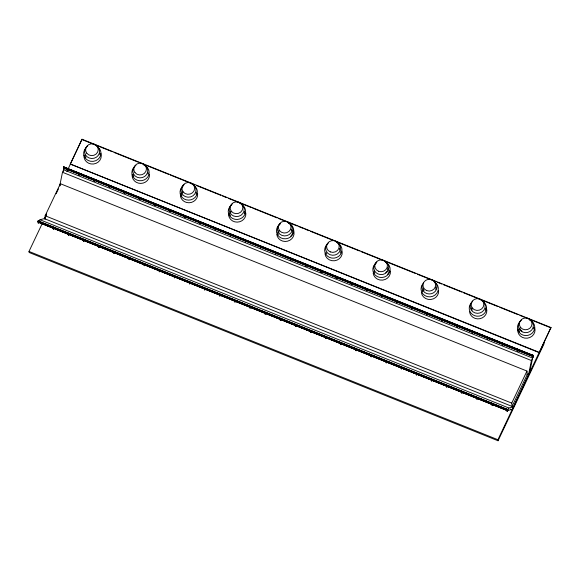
<?xml version="1.0" encoding="UTF-8"?>
<svg xmlns="http://www.w3.org/2000/svg" width="580" height="580" viewBox="0 0 580 580"><rect width="100%" height="100%" fill="white"/><g stroke="black" fill="none" stroke-linecap="round" stroke-linejoin="round"><path stroke-width="0.87" d="M59.74 185.716L62.488 172.26L63.662 169.78L532.6 358.063L529.678 372.367L512.154 409.755L510.473 409.074M63.322 171.463L63.662 169.78M532.6 358.063L531.425 360.543L528.503 374.839L526.821 374.165M38.468 223.242L38.099 220.994L507.326 409.4L507.536 411.256L507.116 411.416L507.036 409.284L507.116 411.416M64.141 169.15L63.771 166.902L532.998 355.308L533.208 357.164L532.781 357.316L532.701 355.192L532.781 357.316M38.091 221.292L38.251 220.958L507.203 409.386L507.043 409.712L38.106 221.43L38.251 220.958M63.764 167.192L63.923 166.866L63.778 167.337L532.716 355.62L532.853 355.149L532.716 355.62M38.178 223.126L38.099 220.994M63.843 169.034L63.771 166.902M39.955 219.74L508.892 408.03L513.293 406.899L44.355 218.617L39.955 219.74L38.78 222.22L507.717 410.51L512.118 409.378M45.523 219.037L45.153 215.767L60.371 183.708L526.959 371.055L527.329 374.325L512.111 406.384L511.748 403.114L526.959 371.055M44.326 218.682L46.617 213.853M56.158 193.735L58.45 188.906M59.863 185.933L60.74 184.077M550.957 327.526L539.24 352.683L70.26 164.024L82.019 139.236L550.957 327.526L497.937 439.72L498.053 440.764L29.116 252.474L29 251.43L42.144 223.735M44.363 219.051L46.277 215.028M66.889 171.593L82.019 139.236M53.302 229.201L53.222 227.07L53.599 229.317M78.974 175.109L78.894 172.978L79.264 175.225M68.433 235.277L68.353 233.145L68.723 235.393M94.098 181.178L94.025 179.053L94.395 181.301M83.556 241.345L83.477 239.221L83.853 241.469M109.228 187.253L109.149 185.121L109.519 187.369M98.687 247.421L98.607 245.289L98.977 247.537M124.352 193.329L124.272 191.197L124.649 193.444M113.81 253.496L113.731 251.365L114.108 253.612M139.483 199.404L139.403 197.273L139.773 199.52M128.941 259.572L128.862 257.44L129.231 259.688M154.606 205.472L154.526 203.348L154.903 205.595M144.065 265.64L143.985 263.516L144.355 265.763M169.737 211.548L169.657 209.416L170.027 211.664M159.196 271.715L159.116 269.584L159.486 271.832M184.86 217.623L184.781 215.492L185.158 217.739M174.319 277.791L174.239 275.66L174.609 277.907M199.991 223.699L199.911 221.567L200.281 223.815M189.442 283.867L189.37 281.735L189.74 283.982M215.115 229.767L215.035 227.643L215.405 229.89M204.573 289.935L204.493 287.81L204.863 290.058M230.245 235.843L230.166 233.711L230.536 235.958M219.697 296.01L219.624 293.879L219.994 296.126M245.369 241.918L245.289 239.786L245.659 242.034M234.827 302.086L234.748 299.954L235.118 302.202M260.493 247.993L260.42 245.862L260.79 248.11M249.951 308.161L249.879 306.03L250.248 308.277M275.623 254.062L275.543 251.938L275.913 254.185M265.082 314.23L265.002 312.105L265.372 314.353M290.747 260.137L290.674 258.006L291.044 260.253M280.205 320.305L280.133 318.173L280.502 320.421M305.877 266.213L305.798 264.081L306.168 266.329M295.423 324.64L295.626 326.496L295.256 324.249L295.626 326.496M321.088 270.548L321.298 272.404L320.928 270.157L321.298 272.404M295.336 326.38L295.757 326.221M321.001 272.288L321.429 272.129M310.459 332.456L310.387 330.325L310.757 332.572M336.132 278.364L336.052 276.232L336.422 278.48M325.59 338.531L325.51 336.4L325.88 338.647M351.255 284.432L351.183 282.3L351.552 284.555M340.714 344.6L340.641 342.468L341.011 344.723M366.386 290.507L366.306 288.376L366.676 290.623M355.844 350.675L355.765 348.544L356.135 350.791M381.51 296.583L381.437 294.451L381.807 296.699M370.968 356.751L370.895 354.619L371.265 356.867M396.64 302.659L396.56 300.527L396.93 302.774M386.099 362.826L386.019 360.695L386.389 362.942M411.764 308.727L411.691 306.595L412.061 308.85M401.222 368.894L401.15 366.763L401.52 369.018M426.895 314.802L426.815 312.671L427.185 314.918M416.353 374.97L416.273 372.838L416.643 375.086M442.018 320.878L441.946 318.746L442.315 320.994M431.476 381.046L431.404 378.914L431.774 381.161M457.149 326.953L457.069 324.822L457.439 327.069M446.607 387.121L446.527 384.989L446.897 387.237M472.272 333.021L472.2 330.897L472.57 333.145M461.731 393.189L461.651 391.058L462.028 393.312M487.403 339.097L487.323 336.965L487.693 339.213M476.861 399.265L476.782 397.133L477.151 399.381M502.526 345.173L502.454 343.041L502.824 345.288M491.985 405.34L491.905 403.209L492.282 405.456M517.657 351.248L517.577 349.117L517.947 351.364M507.188 409.241L507.043 409.712M507.406 411.532L507.326 409.4M533.078 357.439L532.998 355.308M507.137 410.524L507.275 410.053L38.338 221.77L38.186 222.096L507.137 410.524L38.2 222.242L38.36 221.908L507.297 410.198M532.803 356.432L532.947 355.961L64.01 167.678L63.851 168.004L532.803 356.432L63.872 168.142L64.025 167.816L532.962 356.098M507.717 410.51L508.892 408.03M498.053 440.764L544.062 343.81L543.946 342.765M82.063 139.606L112.317 151.757M113.999 152.431L138.366 162.219M140.048 162.893L144.253 164.582M145.935 165.256L168.62 174.362M170.303 175.037L194.677 184.824M196.359 185.499L220.726 195.286M222.408 195.96L226.613 197.649M228.288 198.324L250.981 207.43M252.662 208.104L277.037 217.892M278.712 218.566L297.199 225.99M298.881 226.664L303.086 228.353M304.768 229.027L308.966 230.717M310.648 231.391L333.34 240.504M335.022 241.179L359.39 250.959M361.072 251.633L379.559 259.057M381.241 259.731L385.446 261.421M387.121 262.095L415.7 273.571M417.375 274.246L435.87 281.67M437.545 282.344L441.75 284.026M443.432 284.707L461.919 292.124M463.601 292.806L498.053 306.639M499.735 307.313L518.223 314.737M519.905 315.411L524.11 317.101M525.792 317.775L551 327.896M70.26 164.024L539.197 352.314M63.938 167.004L532.875 355.286M63.64 167.178L532.868 355.583M62.488 172.26L531.425 360.543M45.153 215.767L511.748 403.114M37.968 221.27L507.196 409.676M29 251.43L497.937 439.72M529.678 372.367L529.721 372.737M85.912 157.774A7.518 7.003 -6.4 0 1 84.941 154.998M99.876 153.323A7.518 7.003 -6.4 0 1 99.876 154.78M95.171 145.065A7.518 7.003 -6.4 0 1 98.332 155.338A7.518 7.003 -6.4 0 1 86.891 156.622A7.518 7.003 -6.4 0 1 87.703 145.899M100.869 153.359A8.685 8.091 -6.4 0 1 93.51 164.01A8.685 8.091 -6.4 0 1 83.984 155.251M99.34 148.458A8.685 8.091 -6.4 0 1 97.882 159.442A8.685 8.091 -6.4 0 1 86.065 159.029A8.685 8.091 -6.4 0 1 85.876 147.98M133.748 176.465A7.518 7.003 -6.4 0 1 133.139 174.348M148.074 172.673A7.518 7.003 -6.4 0 1 148.074 174.131M143.369 164.416A7.518 7.003 -6.4 0 1 146.53 174.689A7.518 7.003 -6.4 0 1 135.089 175.972A7.518 7.003 -6.4 0 1 135.901 165.256M149.437 174.355A8.685 8.091 -6.4 0 1 140.809 183.418A8.685 8.091 -6.4 0 1 132.175 174.609M144.043 165.22A8.685 8.091 -6.4 0 1 147.864 176.864A8.685 8.091 -6.4 0 1 134.922 178.944A8.685 8.091 -6.4 0 1 134.727 166.721M182.678 193.263A6.344 5.916 -6.4 0 1 182.294 191.762M181.946 195.823A7.518 7.003 -6.4 0 1 181.33 193.706M196.272 192.031A7.518 7.003 -6.4 0 1 196.142 194.227M191.56 183.766A7.518 7.003 -6.4 0 1 194.728 194.046A7.518 7.003 -6.4 0 1 183.287 195.329A7.518 7.003 -6.4 0 1 184.092 184.607M197.635 193.706A8.685 8.091 -6.4 0 1 189.007 202.768A8.685 8.091 -6.4 0 1 180.373 193.959M193.807 185.39A8.685 8.091 -6.4 0 1 195.155 197.345A8.685 8.091 -6.4 0 1 182.258 197.533A8.685 8.091 -6.4 0 1 183.613 185.542M230.876 212.613A6.344 5.916 -6.4 0 1 230.492 211.113M230.499 215.825A7.518 7.003 -6.4 0 1 229.528 213.056M244.47 211.381A7.518 7.003 -6.4 0 1 244.339 213.578M239.757 203.116A7.518 7.003 -6.4 0 1 242.926 213.396A7.518 7.003 -6.4 0 1 231.478 214.68A7.518 7.003 -6.4 0 1 232.29 203.957M245.833 213.056A8.685 8.091 -6.4 0 1 237.198 222.125A8.685 8.091 -6.4 0 1 228.571 213.31M241.998 204.747A8.685 8.091 -6.4 0 1 243.549 216.485A8.685 8.091 -6.4 0 1 230.862 217.275A8.685 8.091 -6.4 0 1 231.115 205.421M279.067 231.964A6.344 5.916 -6.4 0 1 278.683 230.47M291.298 229.049A6.344 5.916 -6.4 0 1 291.254 230.601M292.661 230.731A7.518 7.003 -6.4 0 1 292.327 233.646M292.052 234.32A7.518 7.003 -6.4 0 1 290.769 236.183M278.335 234.523A7.518 7.003 -6.4 0 1 277.726 232.406M287.955 222.474A7.518 7.003 -6.4 0 1 291.117 232.747A7.518 7.003 -6.4 0 1 279.676 234.03A7.518 7.003 -6.4 0 1 280.488 223.307M293.32 229.963A8.685 8.091 -6.4 0 1 287.644 241.164A8.685 8.091 -6.4 0 1 276.769 234.342M288.637 223.278A8.685 8.091 -6.4 0 1 292.291 235.154A8.685 8.091 -6.4 0 1 279.067 236.633A8.685 8.091 -6.4 0 1 280.002 224.243M339.496 248.407A6.344 5.916 -6.4 0 1 339.452 249.951M340.902 250.799A7.518 7.003 -6.4 0 1 340.525 253.003M326.533 253.873A7.518 7.003 -6.4 0 1 326.04 252.467M336.154 241.824A7.518 7.003 -6.4 0 1 339.314 252.097A7.518 7.003 -6.4 0 1 327.874 253.38A7.518 7.003 -6.4 0 1 328.686 242.657M342.222 251.763A8.685 8.091 -6.4 0 1 334.493 260.768A8.685 8.091 -6.4 0 1 324.967 253.699M337.618 242.991A8.685 8.091 -6.4 0 1 340.315 254.729A8.685 8.091 -6.4 0 1 327.482 256.171A8.685 8.091 -6.4 0 1 327.512 244.129M387.694 267.757A6.344 5.916 -6.4 0 1 387.462 270.07M386.795 271.469A6.344 5.916 -6.4 0 1 385.736 272.702M389.093 270.149A7.518 7.003 -6.4 0 1 388.723 272.353M388.448 273.028A7.518 7.003 -6.4 0 1 387.665 274.296M374.731 273.224A7.518 7.003 -6.4 0 1 374.122 271.106M385.033 261.486A7.518 7.003 -6.4 0 1 387.208 271.839A7.518 7.003 -6.4 0 1 375.891 272.564A7.518 7.003 -6.4 0 1 376.877 262.015M390.42 271.114A8.685 8.091 -6.4 0 1 382.691 280.118A8.685 8.091 -6.4 0 1 373.158 273.05M385.816 262.341A8.685 8.091 -6.4 0 1 388.332 274.304A8.685 8.091 -6.4 0 1 375.253 275.145A8.685 8.091 -6.4 0 1 376.398 262.95M435.885 287.107A6.344 5.916 -6.4 0 1 435.652 289.42M424.016 290.732A6.344 5.916 -6.4 0 1 423.277 288.521M422.639 291.885A7.518 7.003 -6.4 0 1 422.312 290.464M434.522 281.699A7.518 7.003 -6.4 0 1 435.232 291.399A7.518 7.003 -6.4 0 1 424.864 292.559A7.518 7.003 -6.4 0 1 423.407 282.946M438.618 290.464A8.685 8.091 -6.4 0 1 430.889 299.476A8.685 8.091 -6.4 0 1 421.355 292.4M434.014 281.699A8.685 8.091 -6.4 0 1 437.052 292.951A8.685 8.091 -6.4 0 1 424.843 295.568A8.685 8.091 -6.4 0 1 422.668 284.127M472.207 310.082A6.344 5.916 -6.4 0 1 471.467 307.871M485.446 308.139A7.518 7.003 -6.4 0 1 485.322 310.336M480.74 299.875A7.518 7.003 -6.4 0 1 484.046 309.952A7.518 7.003 -6.4 0 1 472.845 311.75A7.518 7.003 -6.4 0 1 472.671 301.172M486.439 308.176A8.685 8.091 -6.4 0 1 479.979 318.681A8.685 8.091 -6.4 0 1 469.553 311.75M482.212 301.049A8.685 8.091 -6.4 0 1 485.083 312.548A8.685 8.091 -6.4 0 1 472.54 314.585A8.685 8.091 -6.4 0 1 471.446 302.796M521.978 331.173A6.344 5.916 -6.4 0 1 520.84 330.071M520.405 329.433A6.344 5.916 -6.4 0 1 519.803 327.976M519.68 331.934A7.518 7.003 -6.4 0 1 518.708 329.164M533.643 327.49A7.518 7.003 -6.4 0 1 533.643 328.947M529.62 319.544A7.518 7.003 -6.4 0 1 531.802 329.897A7.518 7.003 -6.4 0 1 520.477 330.622A7.518 7.003 -6.4 0 1 521.471 320.066M534.637 327.526A8.685 8.091 -6.4 0 1 527.278 338.176A8.685 8.091 -6.4 0 1 517.751 329.418M529.612 320.037A8.685 8.091 -6.4 0 1 533.593 331.426A8.685 8.091 -6.4 0 1 520.971 334.102A8.685 8.091 -6.4 0 1 519.644 322.146M86.775 153.25A6.344 5.916 -6.4 0 0 97.701 152.025A6.344 5.916 -6.4 0 0 91.248 143.826A6.344 5.916 -6.4 0 0 86.775 153.25M134.973 172.601A6.344 5.916 -6.4 0 0 145.899 171.375A6.344 5.916 -6.4 0 0 139.446 163.176A6.344 5.916 -6.4 0 0 134.973 172.601M183.171 191.951A6.344 5.916 -6.4 0 0 194.09 190.726A6.344 5.916 -6.4 0 0 187.644 182.526A6.344 5.916 -6.4 0 0 183.171 191.951M231.362 211.308A6.344 5.916 -6.4 0 0 242.288 210.083A6.344 5.916 -6.4 0 0 235.835 201.876A6.344 5.916 -6.4 0 0 231.362 211.308M279.56 230.659A6.344 5.916 -6.4 0 0 290.486 229.433A6.344 5.916 -6.4 0 0 284.033 221.234A6.344 5.916 -6.4 0 0 279.56 230.659M330.31 251.901A6.344 5.916 -6.4 0 0 339.199 245.753A6.344 5.916 -6.4 0 0 329.164 241.722A6.344 5.916 -6.4 0 0 330.31 251.901M378.501 271.251A6.344 5.916 -6.4 0 0 387.397 265.103A6.344 5.916 -6.4 0 0 377.363 261.072A6.344 5.916 -6.4 0 0 378.501 271.251M426.699 290.602A6.344 5.916 -6.4 0 0 435.587 284.454A6.344 5.916 -6.4 0 0 425.56 280.43A6.344 5.916 -6.4 0 0 426.699 290.602M472.345 308.067A6.344 5.916 -6.4 0 0 483.271 306.842A6.344 5.916 -6.4 0 0 476.818 298.635A6.344 5.916 -6.4 0 0 472.345 308.067M520.543 327.417A6.344 5.916 -6.4 0 0 531.468 326.192A6.344 5.916 -6.4 0 0 525.016 317.992A6.344 5.916 -6.4 0 0 520.543 327.417"/></g></svg>
